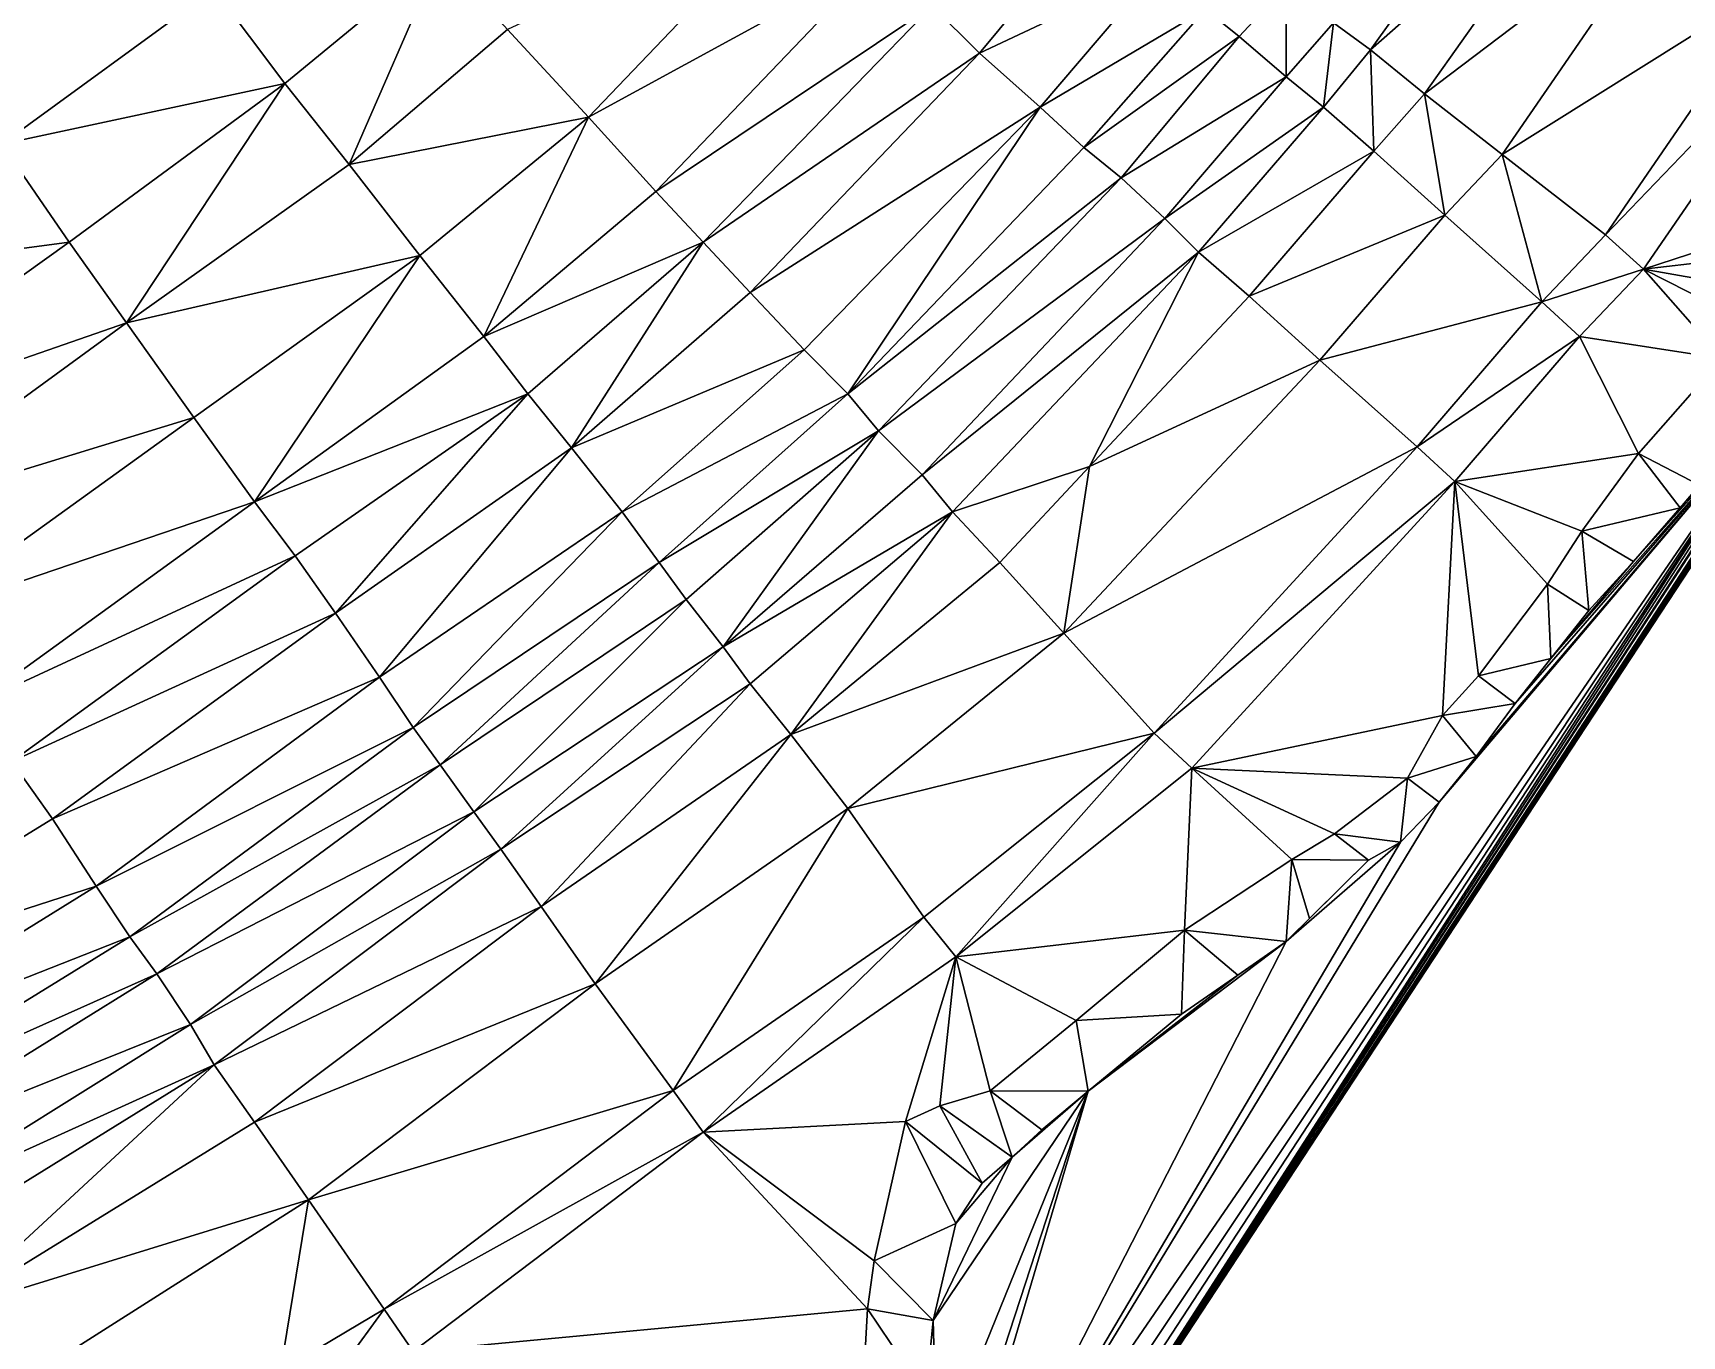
# Model space of a CAD drawing. Header units: millimetres. Extents: x 279405 to 280904, y 534349 to 535918.
# Drawn here: x 280528.1 to 280772.7, y 534590.3 to 534783.5 of the extents above; entities that cross this region are included whole.
import ezdxf

# ---------------------------------------------------------------- set-up
doc = ezdxf.new("R2010")
doc.units = ezdxf.units.MM
doc.layers.add('Карьер_конец_отработки', color=1, linetype='Continuous')

msp = doc.modelspace()

# ---------------------------------------------------------------- linework, layer by layer
at = {"layer": 'Карьер_конец_отработки', "color": 21, "true_color": 0xff914f}
for points in [[(280852.676625, 534824.021549, 106.02495), (280843.201894, 534809.782047, 105.919491), (280649.930165, 534515.382328, 100.230335), (280852.676625, 534824.021549, 106.02495)], [(280726.499989, 534781.000004, 63.999998), (280751.499989, 534816.000004, 63.999998), (280720.999989, 534785.000004, 51.999998), (280726.499989, 534781.000004, 63.999998)], [(280759.999989, 534810.500004, 63.999998), (280751.499989, 534816.000004, 63.999998), (280726.499989, 534781.000004, 63.999998), (280759.999989, 534810.500004, 63.999998)], [(280734.499989, 534774.500004, 63.999998), (280759.999989, 534810.500004, 63.999998), (280726.499989, 534781.000004, 63.999998), (280734.499989, 534774.500004, 63.999998)], [(280771.499989, 534802.500004, 77.999998), (280759.999989, 534810.500004, 63.999998), (280734.499989, 534774.500004, 63.999998), (280771.499989, 534802.500004, 77.999998)], [(280843.201894, 534809.782047, 105.919491), (280834.188344, 534796.457676, 102.614223), (280649.930165, 534515.382328, 100.230335), (280843.201894, 534809.782047, 105.919491)], [(280610.499989, 534771.000004, 9.999998), (280642.499989, 534804.500004, 9.999998), (280598.499989, 534784.000004, -20.000002), (280610.499989, 534771.000004, 9.999998)], [(280653.499989, 534794.500004, 9.999998), (280642.499989, 534804.500004, 9.999998), (280610.499989, 534771.000004, 9.999998), (280653.499989, 534794.500004, 9.999998)], [(280668.499989, 534780.500004, 27.999998), (280685.499989, 534801.000004, 27.999998), (280661.499989, 534787.500004, 27.999998), (280668.499989, 534780.500004, 27.999998)], [(280694.999989, 534793.000004, 39.999998), (280685.499989, 534801.000004, 27.999998), (280668.499989, 534780.500004, 27.999998), (280694.999989, 534793.000004, 39.999998)], [(280745.999989, 534765.500004, 77.999998), (280771.499989, 534802.500004, 77.999998), (280734.499989, 534774.500004, 63.999998), (280745.999989, 534765.500004, 77.999998)], [(280787.242177, 534791.312809, 77.999998), (280771.499989, 534802.500004, 77.999998), (280745.999989, 534765.500004, 77.999998), (280787.242177, 534791.312809, 77.999998)], [(280834.188344, 534796.457676, 102.614223), (280828.239125, 534787.663212, 103.016047), (280649.930165, 534515.382328, 100.230335), (280834.188344, 534796.457676, 102.614223)], [(280565.499989, 534776.000004, -20.000002), (280588.499989, 534795.000004, -20.000002), (280554.999989, 534790.000004, -50.000002), (280565.499989, 534776.000004, -20.000002)], [(280574.999989, 534764.000004, -20.000002), (280588.499989, 534795.000004, -20.000002), (280565.499989, 534776.000004, -20.000002), (280574.999989, 534764.000004, -20.000002)], [(280598.499989, 534784.000004, -20.000002), (280588.499989, 534795.000004, -20.000002), (280574.999989, 534764.000004, -20.000002), (280598.499989, 534784.000004, -20.000002)], [(280620.499989, 534760.000004, 9.999998), (280653.499989, 534794.500004, 9.999998), (280610.499989, 534771.000004, 9.999998), (280620.499989, 534760.000004, 9.999998)], [(280661.499989, 534787.500004, 27.999998), (280653.499989, 534794.500004, 9.999998), (280620.499989, 534760.000004, 9.999998), (280661.499989, 534787.500004, 27.999998)], [(280677.499989, 534772.500004, 39.999998), (280694.999989, 534793.000004, 39.999998), (280668.499989, 534780.500004, 27.999998), (280677.499989, 534772.500004, 39.999998)], [(280701.999989, 534787.000004, 39.999998), (280694.999989, 534793.000004, 39.999998), (280677.499989, 534772.500004, 39.999998), (280701.999989, 534787.000004, 39.999998)], [(280761.336171, 534753.56763, 77.999998), (280787.242177, 534791.312809, 77.999998), (280745.999989, 534765.500004, 77.999998), (280761.336171, 534753.56763, 77.999998)], [(280793.499989, 534787.000004, 88), (280787.242177, 534791.312809, 77.999998), (280761.336171, 534753.56763, 77.999998), (280793.499989, 534787.000004, 88)], [(280565.499989, 534776.000004, -20.000002), (280554.999989, 534790.000004, -50.000002), (280523.499989, 534767.000004, -50.000002), (280565.499989, 534776.000004, -20.000002)], [(280554.999989, 534790.000004, -50.000002), (280525.999989, 534787.500004, -50.000002), (280523.499989, 534767.000004, -50.000002), (280554.999989, 534790.000004, -50.000002)], [(280706.999989, 534783.000004, 51.999998), (280713.999989, 534790.500004, 51.999998), (280701.999989, 534787.000004, 39.999998), (280706.999989, 534783.000004, 51.999998)], [(280713.999989, 534777.000004, 51.999998), (280713.999989, 534790.500004, 51.999998), (280706.999989, 534783.000004, 51.999998), (280713.999989, 534777.000004, 51.999998)], [(280713.999989, 534777.000004, 51.999998), (280720.999989, 534785.000004, 51.999998), (280713.999989, 534790.500004, 51.999998), (280713.999989, 534777.000004, 51.999998)], [(280627.499989, 534752.500004, 27.999998), (280661.499989, 534787.500004, 27.999998), (280620.499989, 534760.000004, 9.999998), (280627.499989, 534752.500004, 27.999998)], [(280668.499989, 534780.500004, 27.999998), (280661.499989, 534787.500004, 27.999998), (280627.499989, 534752.500004, 27.999998), (280668.499989, 534780.500004, 27.999998)], [(280828.239125, 534787.663212, 103.016047), (280820.776357, 534776.631168, 105.247966), (280649.930165, 534515.382328, 100.230335), (280828.239125, 534787.663212, 103.016047)], [(280683.999989, 534766.500004, 39.999998), (280701.999989, 534787.000004, 39.999998), (280677.499989, 534772.500004, 39.999998), (280683.999989, 534766.500004, 39.999998)], [(280706.999989, 534783.000004, 51.999998), (280701.999989, 534787.000004, 39.999998), (280683.999989, 534766.500004, 39.999998), (280706.999989, 534783.000004, 51.999998)], [(280766.999989, 534748.500004, 88), (280793.499989, 534787.000004, 88), (280761.336171, 534753.56763, 77.999998), (280766.999989, 534748.500004, 88)], [(280794.555531, 534757.464695, 88.140381), (280793.499989, 534787.000004, 88), (280766.999989, 534748.500004, 88), (280794.555531, 534757.464695, 88.140381)], [(280610.499989, 534771.000004, 9.999998), (280598.499989, 534784.000004, -20.000002), (280574.999989, 534764.000004, -20.000002), (280610.499989, 534771.000004, 9.999998)], [(280719.499989, 534772.500004, 63.999998), (280720.999989, 534785.000004, 51.999998), (280713.999989, 534777.000004, 51.999998), (280719.499989, 534772.500004, 63.999998)], [(280726.499989, 534781.000004, 63.999998), (280720.999989, 534785.000004, 51.999998), (280719.499989, 534772.500004, 63.999998), (280726.499989, 534781.000004, 63.999998)], [(280689.499989, 534762.000004, 51.999998), (280706.999989, 534783.000004, 51.999998), (280683.999989, 534766.500004, 39.999998), (280689.499989, 534762.000004, 51.999998)], [(280713.999989, 534777.000004, 51.999998), (280706.999989, 534783.000004, 51.999998), (280689.499989, 534762.000004, 51.999998), (280713.999989, 534777.000004, 51.999998)], [(280726.999989, 534766.000004, 63.999998), (280726.499989, 534781.000004, 63.999998), (280719.499989, 534772.500004, 63.999998), (280726.999989, 534766.000004, 63.999998)], [(280726.999989, 534766.000004, 63.999998), (280734.499989, 534774.500004, 63.999998), (280726.499989, 534781.000004, 63.999998), (280726.999989, 534766.000004, 63.999998)], [(280634.499989, 534745.000004, 27.999998), (280668.499989, 534780.500004, 27.999998), (280627.499989, 534752.500004, 27.999998), (280634.499989, 534745.000004, 27.999998)], [(280677.499989, 534772.500004, 39.999998), (280668.499989, 534780.500004, 27.999998), (280634.499989, 534745.000004, 27.999998), (280677.499989, 534772.500004, 39.999998)], [(280820.776357, 534776.631168, 105.247966), (280813.092397, 534765.467685, 105.770556), (280649.930165, 534515.382328, 100.230335), (280820.776357, 534776.631168, 105.247966)], [(280695.999989, 534756.000004, 51.999998), (280713.999989, 534777.000004, 51.999998), (280689.499989, 534762.000004, 51.999998), (280695.999989, 534756.000004, 51.999998)], [(280719.499989, 534772.500004, 63.999998), (280713.999989, 534777.000004, 51.999998), (280695.999989, 534756.000004, 51.999998), (280719.499989, 534772.500004, 63.999998)], [(280533.499989, 534752.500004, -20.000002), (280565.499989, 534776.000004, -20.000002), (280523.499989, 534767.000004, -50.000002), (280533.499989, 534752.500004, -20.000002)], [(280541.999989, 534740.500004, -20.000002), (280565.499989, 534776.000004, -20.000002), (280533.499989, 534752.500004, -20.000002), (280541.999989, 534740.500004, -20.000002)], [(280574.999989, 534764.000004, -20.000002), (280565.499989, 534776.000004, -20.000002), (280541.999989, 534740.500004, -20.000002), (280574.999989, 534764.000004, -20.000002)], [(280737.499989, 534756.500004, 77.999998), (280734.499989, 534774.500004, 63.999998), (280726.999989, 534766.000004, 63.999998), (280737.499989, 534756.500004, 77.999998)], [(280737.499989, 534756.500004, 77.999998), (280745.999989, 534765.500004, 77.999998), (280734.499989, 534774.500004, 63.999998), (280737.499989, 534756.500004, 77.999998)], [(280642.499989, 534736.500004, 39.999998), (280677.499989, 534772.500004, 39.999998), (280634.499989, 534745.000004, 27.999998), (280642.499989, 534736.500004, 39.999998)], [(280648.999989, 534730.000004, 39.999998), (280677.499989, 534772.500004, 39.999998), (280642.499989, 534736.500004, 39.999998), (280648.999989, 534730.000004, 39.999998)], [(280683.999989, 534766.500004, 39.999998), (280677.499989, 534772.500004, 39.999998), (280648.999989, 534730.000004, 39.999998), (280683.999989, 534766.500004, 39.999998)], [(280700.999989, 534751.000004, 63.999998), (280719.499989, 534772.500004, 63.999998), (280695.999989, 534756.000004, 51.999998), (280700.999989, 534751.000004, 63.999998)], [(280726.999989, 534766.000004, 63.999998), (280719.499989, 534772.500004, 63.999998), (280700.999989, 534751.000004, 63.999998), (280726.999989, 534766.000004, 63.999998)], [(280585.499989, 534750.500004, 9.999998), (280610.499989, 534771.000004, 9.999998), (280574.999989, 534764.000004, -20.000002), (280585.499989, 534750.500004, 9.999998)], [(280594.999989, 534738.500004, 9.999998), (280610.499989, 534771.000004, 9.999998), (280585.499989, 534750.500004, 9.999998), (280594.999989, 534738.500004, 9.999998)], [(280620.499989, 534760.000004, 9.999998), (280610.499989, 534771.000004, 9.999998), (280594.999989, 534738.500004, 9.999998), (280620.499989, 534760.000004, 9.999998)], [(280533.499989, 534752.500004, -20.000002), (280523.499989, 534767.000004, -50.000002), (280495.999989, 534747.500004, -50.000002), (280533.499989, 534752.500004, -20.000002)], [(280689.499989, 534762.000004, 51.999998), (280683.999989, 534766.500004, 39.999998), (280648.999989, 534730.000004, 39.999998), (280689.499989, 534762.000004, 51.999998)], [(280585.499989, 534750.500004, 9.999998), (280574.999989, 534764.000004, -20.000002), (280541.999989, 534740.500004, -20.000002), (280585.499989, 534750.500004, 9.999998)], [(280813.092397, 534765.467685, 105.770556), (280803.078359, 534751.188358, 105.594301), (280649.930165, 534515.382328, 100.230335), (280813.092397, 534765.467685, 105.770556)], [(280708.499989, 534744.500004, 63.999998), (280726.999989, 534766.000004, 63.999998), (280700.999989, 534751.000004, 63.999998), (280708.499989, 534744.500004, 63.999998)], [(280737.499989, 534756.500004, 77.999998), (280726.999989, 534766.000004, 63.999998), (280708.499989, 534744.500004, 63.999998), (280737.499989, 534756.500004, 77.999998)], [(280751.906972, 534743.645633, 77.999998), (280745.999989, 534765.500004, 77.999998), (280737.499989, 534756.500004, 77.999998), (280751.906972, 534743.645633, 77.999998)], [(280751.906972, 534743.645633, 77.999998), (280761.336171, 534753.56763, 77.999998), (280745.999989, 534765.500004, 77.999998), (280751.906972, 534743.645633, 77.999998)], [(280653.499989, 534724.500004, 51.999998), (280689.499989, 534762.000004, 51.999998), (280648.999989, 534730.000004, 39.999998), (280653.499989, 534724.500004, 51.999998)], [(280695.999989, 534756.000004, 51.999998), (280689.499989, 534762.000004, 51.999998), (280653.499989, 534724.500004, 51.999998), (280695.999989, 534756.000004, 51.999998)], [(280627.499989, 534752.500004, 27.999998), (280620.499989, 534760.000004, 9.999998), (280594.999989, 534738.500004, 9.999998), (280627.499989, 534752.500004, 27.999998)], [(280790.847524, 534751.264469, 88.202744), (280794.555531, 534757.464695, 88.140381), (280766.999989, 534748.500004, 88), (280790.847524, 534751.264469, 88.202744)], [(280659.999989, 534718.000004, 51.999998), (280695.999989, 534756.000004, 51.999998), (280653.499989, 534724.500004, 51.999998), (280659.999989, 534718.000004, 51.999998)], [(280700.999989, 534751.000004, 63.999998), (280695.999989, 534756.000004, 51.999998), (280659.999989, 534718.000004, 51.999998), (280700.999989, 534751.000004, 63.999998)], [(280718.999989, 534735.000004, 77.999998), (280737.499989, 534756.500004, 77.999998), (280708.499989, 534744.500004, 63.999998), (280718.999989, 534735.000004, 77.999998)], [(280751.906972, 534743.645633, 77.999998), (280737.499989, 534756.500004, 77.999998), (280718.999989, 534735.000004, 77.999998), (280751.906972, 534743.645633, 77.999998)], [(280541.999989, 534740.500004, -20.000002), (280533.499989, 534752.500004, -20.000002), (280492.999989, 534723.500004, -20.000002), (280541.999989, 534740.500004, -20.000002)], [(280533.499989, 534752.500004, -20.000002), (280495.999989, 534747.500004, -50.000002), (280492.999989, 534723.500004, -20.000002), (280533.499989, 534752.500004, -20.000002)], [(280601.499989, 534730.000004, 27.999998), (280627.499989, 534752.500004, 27.999998), (280594.999989, 534738.500004, 9.999998), (280601.499989, 534730.000004, 27.999998)], [(280607.999989, 534722.000004, 27.999998), (280627.499989, 534752.500004, 27.999998), (280601.499989, 534730.000004, 27.999998), (280607.999989, 534722.000004, 27.999998)], [(280634.499989, 534745.000004, 27.999998), (280627.499989, 534752.500004, 27.999998), (280607.999989, 534722.000004, 27.999998), (280634.499989, 534745.000004, 27.999998)], [(280766.999989, 534748.500004, 88), (280761.336171, 534753.56763, 77.999998), (280751.906972, 534743.645633, 77.999998), (280766.999989, 534748.500004, 88)], [(280551.999989, 534726.500004, 9.999998), (280585.499989, 534750.500004, 9.999998), (280541.999989, 534740.500004, -20.000002), (280551.999989, 534726.500004, 9.999998)], [(280560.999989, 534714.000004, 9.999998), (280585.499989, 534750.500004, 9.999998), (280551.999989, 534726.500004, 9.999998), (280560.999989, 534714.000004, 9.999998)], [(280594.999989, 534738.500004, 9.999998), (280585.499989, 534750.500004, 9.999998), (280560.999989, 534714.000004, 9.999998), (280594.999989, 534738.500004, 9.999998)], [(280803.078359, 534751.188358, 105.594301), (280800.784902, 534747.918155, 104.341974), (280649.930165, 534515.382328, 100.230335), (280803.078359, 534751.188358, 105.594301)], [(280664.499989, 534712.500004, 63.999998), (280700.999989, 534751.000004, 63.999998), (280659.999989, 534718.000004, 51.999998), (280664.499989, 534712.500004, 63.999998)], [(280684.827748, 534719.228275, 63.999998), (280700.999989, 534751.000004, 63.999998), (280664.499989, 534712.500004, 63.999998), (280684.827748, 534719.228275, 63.999998)], [(280708.499989, 534744.500004, 63.999998), (280700.999989, 534751.000004, 63.999998), (280684.827748, 534719.228275, 63.999998), (280708.499989, 534744.500004, 63.999998)], [(280787.801869, 534744.83353, 88.49078), (280790.847524, 534751.264469, 88.202744), (280766.999989, 534748.500004, 88), (280787.801869, 534744.83353, 88.49078)], [(280800.784902, 534747.918155, 104.341974), (280792.927113, 534736.713382, 102.855258), (280649.930165, 534515.382328, 100.230335), (280800.784902, 534747.918155, 104.341974)], [(280757.499989, 534738.500004, 88), (280766.999989, 534748.500004, 88), (280751.906972, 534743.645633, 77.999998), (280757.499989, 534738.500004, 88)], [(280778.674672, 534735.243686, 88.407238), (280766.999989, 534748.500004, 88), (280757.499989, 534738.500004, 88), (280778.674672, 534735.243686, 88.407238)], [(280778.674672, 534735.243686, 88.407238), (280783.651845, 534740.027286, 88.55492), (280766.999989, 534748.500004, 88), (280778.674672, 534735.243686, 88.407238)], [(280783.651845, 534740.027286, 88.55492), (280787.801869, 534744.83353, 88.49078), (280766.999989, 534748.500004, 88), (280783.651845, 534740.027286, 88.55492)], [(280642.499989, 534736.500004, 39.999998), (280634.499989, 534745.000004, 27.999998), (280607.999989, 534722.000004, 27.999998), (280642.499989, 534736.500004, 39.999998)], [(280718.999989, 534735.000004, 77.999998), (280708.499989, 534744.500004, 63.999998), (280684.827748, 534719.228275, 63.999998), (280718.999989, 534735.000004, 77.999998)], [(280733.406972, 534722.145633, 77.999998), (280751.906972, 534743.645633, 77.999998), (280718.999989, 534735.000004, 77.999998), (280733.406972, 534722.145633, 77.999998)], [(280757.499989, 534738.500004, 88), (280751.906972, 534743.645633, 77.999998), (280733.406972, 534722.145633, 77.999998), (280757.499989, 534738.500004, 88)], [(280501.499989, 534711.000004, -20.000002), (280541.999989, 534740.500004, -20.000002), (280492.999989, 534723.500004, -20.000002), (280501.499989, 534711.000004, -20.000002)], [(280551.999989, 534726.500004, 9.999998), (280541.999989, 534740.500004, -20.000002), (280501.499989, 534711.000004, -20.000002), (280551.999989, 534726.500004, 9.999998)], [(280601.499989, 534730.000004, 27.999998), (280594.999989, 534738.500004, 9.999998), (280560.999989, 534714.000004, 9.999998), (280601.499989, 534730.000004, 27.999998)], [(280738.999989, 534717.000004, 88), (280757.499989, 534738.500004, 88), (280733.406972, 534722.145633, 77.999998), (280738.999989, 534717.000004, 88)], [(280766.253407, 534721.152225, 88.580586), (280757.499989, 534738.500004, 88), (280738.999989, 534717.000004, 88), (280766.253407, 534721.152225, 88.580586)], [(280766.253407, 534721.152225, 88.580586), (280778.674672, 534735.243686, 88.407238), (280757.499989, 534738.500004, 88), (280766.253407, 534721.152225, 88.580586)], [(280615.499989, 534712.500004, 39.999998), (280642.499989, 534736.500004, 39.999998), (280607.999989, 534722.000004, 27.999998), (280615.499989, 534712.500004, 39.999998)], [(280648.999989, 534730.000004, 39.999998), (280642.499989, 534736.500004, 39.999998), (280615.499989, 534712.500004, 39.999998), (280648.999989, 534730.000004, 39.999998)], [(280792.927113, 534736.713382, 102.855258), (280788.498403, 534730.573337, 103.031914), (280649.930165, 534515.382328, 100.230335), (280792.927113, 534736.713382, 102.855258)], [(280733.406972, 534722.145633, 77.999998), (280718.999989, 534735.000004, 77.999998), (280680.999989, 534694.500004, 77.999998), (280733.406972, 534722.145633, 77.999998)], [(280718.999989, 534735.000004, 77.999998), (280684.827748, 534719.228275, 63.999998), (280680.999989, 534694.500004, 77.999998), (280718.999989, 534735.000004, 77.999998)], [(280775.271352, 534716.440647, 104.94335), (280778.674672, 534735.243686, 88.407238), (280766.253407, 534721.152225, 88.580586), (280775.271352, 534716.440647, 104.94335)], [(280566.999989, 534706.000004, 27.999998), (280601.499989, 534730.000004, 27.999998), (280560.999989, 534714.000004, 9.999998), (280566.999989, 534706.000004, 27.999998)], [(280572.999989, 534697.500004, 27.999998), (280601.499989, 534730.000004, 27.999998), (280566.999989, 534706.000004, 27.999998), (280572.999989, 534697.500004, 27.999998)], [(280607.999989, 534722.000004, 27.999998), (280601.499989, 534730.000004, 27.999998), (280572.999989, 534697.500004, 27.999998), (280607.999989, 534722.000004, 27.999998)], [(280620.999989, 534705.000004, 39.999998), (280648.999989, 534730.000004, 39.999998), (280615.499989, 534712.500004, 39.999998), (280620.999989, 534705.000004, 39.999998)], [(280653.499989, 534724.500004, 51.999998), (280648.999989, 534730.000004, 39.999998), (280620.999989, 534705.000004, 39.999998), (280653.499989, 534724.500004, 51.999998)], [(280788.498403, 534730.573337, 103.031914), (280654.132802, 534524.980289, 100.878718), (280649.930165, 534515.382328, 100.230335), (280788.498403, 534730.573337, 103.031914)], [(280654.132802, 534524.980289, 100.878718), (280788.498403, 534730.573337, 103.031914), (280656.369252, 534532.433292, 101.269347), (280654.132802, 534524.980289, 100.878718)], [(280660.065541, 534543.527042, 101.815254), (280656.369252, 534532.433292, 101.269347), (280788.498403, 534730.573337, 103.031914), (280660.065541, 534543.527042, 101.815254)], [(280736.675038, 534669.430362, 96.173808), (280660.065541, 534543.527042, 101.815254), (280788.498403, 534730.573337, 103.031914), (280736.675038, 534669.430362, 96.173808)], [(280742.165761, 534676.238865, 97.005632), (280736.675038, 534669.430362, 96.173808), (280788.498403, 534730.573337, 103.031914), (280742.165761, 534676.238865, 97.005632)], [(280742.165761, 534676.238865, 97.005632), (280788.498403, 534730.573337, 103.031914), (280747.963124, 534684.08176, 98.051763), (280742.165761, 534676.238865, 97.005632)], [(280753.236562, 534690.739261, 99.365195), (280747.963124, 534684.08176, 98.051763), (280788.498403, 534730.573337, 103.031914), (280753.236562, 534690.739261, 99.365195)], [(280765.483388, 534705.12418, 103.782413), (280753.236562, 534690.739261, 99.365195), (280788.498403, 534730.573337, 103.031914), (280765.483388, 534705.12418, 103.782413)], [(280788.498403, 534730.573337, 103.031914), (280772.401845, 534713.086094, 104.549224), (280765.483388, 534705.12418, 103.782413), (280788.498403, 534730.573337, 103.031914)], [(280788.498403, 534730.573337, 103.031914), (280775.271352, 534716.440647, 104.94335), (280772.401845, 534713.086094, 104.549224), (280788.498403, 534730.573337, 103.031914)], [(280510.999989, 534697.000004, 9.999998), (280551.999989, 534726.500004, 9.999998), (280501.499989, 534711.000004, -20.000002), (280510.999989, 534697.000004, 9.999998)], [(280560.999989, 534714.000004, 9.999998), (280551.999989, 534726.500004, 9.999998), (280510.999989, 534697.000004, 9.999998), (280560.999989, 534714.000004, 9.999998)], [(280624.999989, 534699.500004, 51.999998), (280653.499989, 534724.500004, 51.999998), (280620.999989, 534705.000004, 39.999998), (280624.999989, 534699.500004, 51.999998)], [(280630.499989, 534692.500004, 51.999998), (280653.499989, 534724.500004, 51.999998), (280624.999989, 534699.500004, 51.999998), (280630.499989, 534692.500004, 51.999998)], [(280659.999989, 534718.000004, 51.999998), (280653.499989, 534724.500004, 51.999998), (280630.499989, 534692.500004, 51.999998), (280659.999989, 534718.000004, 51.999998)], [(280579.499989, 534688.000004, 39.999998), (280607.999989, 534722.000004, 27.999998), (280572.999989, 534697.500004, 27.999998), (280579.499989, 534688.000004, 39.999998)], [(280615.499989, 534712.500004, 39.999998), (280607.999989, 534722.000004, 27.999998), (280579.499989, 534688.000004, 39.999998), (280615.499989, 534712.500004, 39.999998)], [(280694.428334, 534679.668857, 77.999998), (280733.406972, 534722.145633, 77.999998), (280680.999989, 534694.500004, 77.999998), (280694.428334, 534679.668857, 77.999998)], [(280738.999989, 534717.000004, 88), (280733.406972, 534722.145633, 77.999998), (280694.428334, 534679.668857, 77.999998), (280738.999989, 534717.000004, 88)], [(280757.859364, 534709.649814, 88.374914), (280766.253407, 534721.152225, 88.580586), (280738.999989, 534717.000004, 88), (280757.859364, 534709.649814, 88.374914)], [(280772.401845, 534713.086094, 104.549224), (280766.253407, 534721.152225, 88.580586), (280757.859364, 534709.649814, 88.374914), (280772.401845, 534713.086094, 104.549224)], [(280772.401845, 534713.086094, 104.549224), (280775.271352, 534716.440647, 104.94335), (280766.253407, 534721.152225, 88.580586), (280772.401845, 534713.086094, 104.549224)], [(280664.499989, 534712.500004, 63.999998), (280659.999989, 534718.000004, 51.999998), (280630.499989, 534692.500004, 51.999998), (280664.499989, 534712.500004, 63.999998)], [(280671.499989, 534705.000004, 63.999998), (280684.827748, 534719.228275, 63.999998), (280664.499989, 534712.500004, 63.999998), (280671.499989, 534705.000004, 63.999998)], [(280680.999989, 534694.500004, 77.999998), (280684.827748, 534719.228275, 63.999998), (280671.499989, 534705.000004, 63.999998), (280680.999989, 534694.500004, 77.999998)], [(280699.999989, 534674.500004, 88), (280738.999989, 534717.000004, 88), (280694.428334, 534679.668857, 77.999998), (280699.999989, 534674.500004, 88)], [(280737.191152, 534682.316593, 87.78002), (280738.999989, 534717.000004, 88), (280699.999989, 534674.500004, 88), (280737.191152, 534682.316593, 87.78002)], [(280742.536366, 534688.194431, 88.445402), (280738.999989, 534717.000004, 88), (280737.191152, 534682.316593, 87.78002), (280742.536366, 534688.194431, 88.445402)], [(280742.536366, 534688.194431, 88.445402), (280752.75121, 534701.782535, 88.375696), (280738.999989, 534717.000004, 88), (280742.536366, 534688.194431, 88.445402)], [(280752.75121, 534701.782535, 88.375696), (280757.859364, 534709.649814, 88.374914), (280738.999989, 534717.000004, 88), (280752.75121, 534701.782535, 88.375696)], [(280519.499989, 534684.000004, 9.999998), (280560.999989, 534714.000004, 9.999998), (280510.999989, 534697.000004, 9.999998), (280519.499989, 534684.000004, 9.999998)], [(280566.999989, 534706.000004, 27.999998), (280560.999989, 534714.000004, 9.999998), (280519.499989, 534684.000004, 9.999998), (280566.999989, 534706.000004, 27.999998)], [(280584.499989, 534680.500004, 39.999998), (280615.499989, 534712.500004, 39.999998), (280579.499989, 534688.000004, 39.999998), (280584.499989, 534680.500004, 39.999998)], [(280620.999989, 534705.000004, 39.999998), (280615.499989, 534712.500004, 39.999998), (280584.499989, 534680.500004, 39.999998), (280620.999989, 534705.000004, 39.999998)], [(280634.499989, 534687.000004, 63.999998), (280664.499989, 534712.500004, 63.999998), (280630.499989, 534692.500004, 51.999998), (280634.499989, 534687.000004, 63.999998)], [(280640.499989, 534679.500004, 63.999998), (280664.499989, 534712.500004, 63.999998), (280634.499989, 534687.000004, 63.999998), (280640.499989, 534679.500004, 63.999998)], [(280671.499989, 534705.000004, 63.999998), (280664.499989, 534712.500004, 63.999998), (280640.499989, 534679.500004, 63.999998), (280671.499989, 534705.000004, 63.999998)], [(280765.483388, 534705.12418, 103.782413), (280772.401845, 534713.086094, 104.549224), (280757.859364, 534709.649814, 88.374914), (280765.483388, 534705.12418, 103.782413)], [(280758.877309, 534697.86066, 100.770142), (280757.859364, 534709.649814, 88.374914), (280752.75121, 534701.782535, 88.375696), (280758.877309, 534697.86066, 100.770142)], [(280758.877309, 534697.86066, 100.770142), (280765.483388, 534705.12418, 103.782413), (280757.859364, 534709.649814, 88.374914), (280758.877309, 534697.86066, 100.770142)], [(280524.999989, 534675.500004, 27.999998), (280566.999989, 534706.000004, 27.999998), (280519.499989, 534684.000004, 9.999998), (280524.999989, 534675.500004, 27.999998)], [(280572.999989, 534697.500004, 27.999998), (280566.999989, 534706.000004, 27.999998), (280524.999989, 534675.500004, 27.999998), (280572.999989, 534697.500004, 27.999998)], [(280588.499989, 534675.000004, 51.999998), (280620.999989, 534705.000004, 39.999998), (280584.499989, 534680.500004, 39.999998), (280588.499989, 534675.000004, 51.999998)], [(280624.999989, 534699.500004, 51.999998), (280620.999989, 534705.000004, 39.999998), (280588.499989, 534675.000004, 51.999998), (280624.999989, 534699.500004, 51.999998)], [(280680.999989, 534694.500004, 77.999998), (280671.499989, 534705.000004, 63.999998), (280640.499989, 534679.500004, 63.999998), (280680.999989, 534694.500004, 77.999998)], [(280765.483388, 534705.12418, 103.782413), (280758.877309, 534697.86066, 100.770142), (280753.236562, 534690.739261, 99.365195), (280765.483388, 534705.12418, 103.782413)], [(280753.236562, 534690.739261, 99.365195), (280752.75121, 534701.782535, 88.375696), (280742.536366, 534688.194431, 88.445402), (280753.236562, 534690.739261, 99.365195)], [(280753.236562, 534690.739261, 99.365195), (280758.877309, 534697.86066, 100.770142), (280752.75121, 534701.782535, 88.375696), (280753.236562, 534690.739261, 99.365195)], [(280593.499989, 534668.000004, 51.999998), (280624.999989, 534699.500004, 51.999998), (280588.499989, 534675.000004, 51.999998), (280593.499989, 534668.000004, 51.999998)], [(280630.499989, 534692.500004, 51.999998), (280624.999989, 534699.500004, 51.999998), (280593.499989, 534668.000004, 51.999998), (280630.499989, 534692.500004, 51.999998)], [(280530.999989, 534667.000004, 27.999998), (280572.999989, 534697.500004, 27.999998), (280524.999989, 534675.500004, 27.999998), (280530.999989, 534667.000004, 27.999998)], [(280579.499989, 534688.000004, 39.999998), (280572.999989, 534697.500004, 27.999998), (280530.999989, 534667.000004, 27.999998), (280579.499989, 534688.000004, 39.999998)], [(280648.999989, 534668.500004, 77.999998), (280680.999989, 534694.500004, 77.999998), (280640.499989, 534679.500004, 63.999998), (280648.999989, 534668.500004, 77.999998)], [(280694.428334, 534679.668857, 77.999998), (280680.999989, 534694.500004, 77.999998), (280648.999989, 534668.500004, 77.999998), (280694.428334, 534679.668857, 77.999998)], [(280597.499989, 534662.500004, 63.999998), (280630.499989, 534692.500004, 51.999998), (280593.499989, 534668.000004, 51.999998), (280597.499989, 534662.500004, 63.999998)], [(280634.499989, 534687.000004, 63.999998), (280630.499989, 534692.500004, 51.999998), (280597.499989, 534662.500004, 63.999998), (280634.499989, 534687.000004, 63.999998)], [(280747.963124, 534684.08176, 98.051763), (280753.236562, 534690.739261, 99.365195), (280742.536366, 534688.194431, 88.445402), (280747.963124, 534684.08176, 98.051763)], [(280747.963124, 534684.08176, 98.051763), (280742.536366, 534688.194431, 88.445402), (280737.191152, 534682.316593, 87.78002), (280747.963124, 534684.08176, 98.051763)], [(280537.499989, 534657.000004, 39.999998), (280579.499989, 534688.000004, 39.999998), (280530.999989, 534667.000004, 27.999998), (280537.499989, 534657.000004, 39.999998)], [(280584.499989, 534680.500004, 39.999998), (280579.499989, 534688.000004, 39.999998), (280537.499989, 534657.000004, 39.999998), (280584.499989, 534680.500004, 39.999998)], [(280603.499989, 534654.000004, 63.999998), (280634.499989, 534687.000004, 63.999998), (280597.499989, 534662.500004, 63.999998), (280603.499989, 534654.000004, 63.999998)], [(280640.499989, 534679.500004, 63.999998), (280634.499989, 534687.000004, 63.999998), (280603.499989, 534654.000004, 63.999998), (280640.499989, 534679.500004, 63.999998)], [(280742.165761, 534676.238865, 97.005632), (280747.963124, 534684.08176, 98.051763), (280737.191152, 534682.316593, 87.78002), (280742.165761, 534676.238865, 97.005632)], [(280731.994496, 534673.021061, 87.012947), (280737.191152, 534682.316593, 87.78002), (280699.999989, 534674.500004, 88), (280731.994496, 534673.021061, 87.012947)], [(280742.165761, 534676.238865, 97.005632), (280737.191152, 534682.316593, 87.78002), (280731.994496, 534673.021061, 87.012947), (280742.165761, 534676.238865, 97.005632)], [(280542.499989, 534649.500004, 39.999998), (280584.499989, 534680.500004, 39.999998), (280537.499989, 534657.000004, 39.999998), (280542.499989, 534649.500004, 39.999998)], [(280588.499989, 534675.000004, 51.999998), (280584.499989, 534680.500004, 39.999998), (280542.499989, 534649.500004, 39.999998), (280588.499989, 534675.000004, 51.999998)], [(280611.499989, 534642.500004, 77.999998), (280640.499989, 534679.500004, 63.999998), (280603.499989, 534654.000004, 63.999998), (280611.499989, 534642.500004, 77.999998)], [(280648.999989, 534668.500004, 77.999998), (280640.499989, 534679.500004, 63.999998), (280611.499989, 534642.500004, 77.999998), (280648.999989, 534668.500004, 77.999998)], [(280660.241322, 534652.425846, 77.999998), (280694.428334, 534679.668857, 77.999998), (280648.999989, 534668.500004, 77.999998), (280660.241322, 534652.425846, 77.999998)], [(280664.999989, 534646.500004, 88), (280694.428334, 534679.668857, 77.999998), (280660.241322, 534652.425846, 77.999998), (280664.999989, 534646.500004, 88)], [(280699.999989, 534674.500004, 88), (280694.428334, 534679.668857, 77.999998), (280664.999989, 534646.500004, 88), (280699.999989, 534674.500004, 88)], [(280736.675038, 534669.430362, 96.173808), (280742.165761, 534676.238865, 97.005632), (280731.994496, 534673.021061, 87.012947), (280736.675038, 534669.430362, 96.173808)], [(280530.999989, 534667.000004, 27.999998), (280524.999989, 534675.500004, 27.999998), (280489.499989, 534641.500004, 27.999998), (280530.999989, 534667.000004, 27.999998)], [(280546.499989, 534644.000004, 51.999998), (280588.499989, 534675.000004, 51.999998), (280542.499989, 534649.500004, 39.999998), (280546.499989, 534644.000004, 51.999998)], [(280593.499989, 534668.000004, 51.999998), (280588.499989, 534675.000004, 51.999998), (280546.499989, 534644.000004, 51.999998), (280593.499989, 534668.000004, 51.999998)], [(280698.895863, 534650.489231, 87.129973), (280699.999989, 534674.500004, 88), (280664.999989, 534646.500004, 88), (280698.895863, 534650.489231, 87.129973)], [(280714.846181, 534660.95499, 87.025414), (280699.999989, 534674.500004, 88), (280698.895863, 534650.489231, 87.129973), (280714.846181, 534660.95499, 87.025414)], [(280714.846181, 534660.95499, 87.025414), (280721.130605, 534664.758915, 86.726311), (280699.999989, 534674.500004, 88), (280714.846181, 534660.95499, 87.025414)], [(280721.130605, 534664.758915, 86.726311), (280731.994496, 534673.021061, 87.012947), (280699.999989, 534674.500004, 88), (280721.130605, 534664.758915, 86.726311)], [(280730.92455, 534663.53281, 96.247979), (280731.994496, 534673.021061, 87.012947), (280721.130605, 534664.758915, 86.726311), (280730.92455, 534663.53281, 96.247979)], [(280736.675038, 534669.430362, 96.173808), (280731.994496, 534673.021061, 87.012947), (280730.92455, 534663.53281, 96.247979), (280736.675038, 534669.430362, 96.173808)], [(280623.082631, 534626.684391, 77.999998), (280648.999989, 534668.500004, 77.999998), (280611.499989, 534642.500004, 77.999998), (280623.082631, 534626.684391, 77.999998)], [(280660.241322, 534652.425846, 77.999998), (280648.999989, 534668.500004, 77.999998), (280623.082631, 534626.684391, 77.999998), (280660.241322, 534652.425846, 77.999998)], [(280736.675038, 534669.430362, 96.173808), (280730.92455, 534663.53281, 96.247979), (280660.065541, 534543.527042, 101.815254), (280736.675038, 534669.430362, 96.173808)], [(280537.499989, 534657.000004, 39.999998), (280530.999989, 534667.000004, 27.999998), (280489.499989, 534641.500004, 27.999998), (280537.499989, 534657.000004, 39.999998)], [(280551.499989, 534636.500004, 51.999998), (280593.499989, 534668.000004, 51.999998), (280546.499989, 534644.000004, 51.999998), (280551.499989, 534636.500004, 51.999998)], [(280597.499989, 534662.500004, 63.999998), (280593.499989, 534668.000004, 51.999998), (280551.499989, 534636.500004, 51.999998), (280597.499989, 534662.500004, 63.999998)], [(280726.20873, 534660.837101, 97.904099), (280721.130605, 534664.758915, 86.726311), (280714.846181, 534660.95499, 87.025414), (280726.20873, 534660.837101, 97.904099)], [(280726.20873, 534660.837101, 97.904099), (280730.92455, 534663.53281, 96.247979), (280721.130605, 534664.758915, 86.726311), (280726.20873, 534660.837101, 97.904099)], [(280554.999989, 534630.500004, 63.999998), (280597.499989, 534662.500004, 63.999998), (280551.499989, 534636.500004, 51.999998), (280554.999989, 534630.500004, 63.999998)], [(280603.499989, 534654.000004, 63.999998), (280597.499989, 534662.500004, 63.999998), (280554.999989, 534630.500004, 63.999998), (280603.499989, 534654.000004, 63.999998)], [(280730.92455, 534663.53281, 96.247979), (280713.995961, 534648.793857, 101.161641), (280660.065541, 534543.527042, 101.815254), (280730.92455, 534663.53281, 96.247979)], [(280730.92455, 534663.53281, 96.247979), (280726.20873, 534660.837101, 97.904099), (280713.995961, 534648.793857, 101.161641), (280730.92455, 534663.53281, 96.247979)], [(280713.995961, 534648.793857, 101.161641), (280714.846181, 534660.95499, 87.025414), (280698.895863, 534650.489231, 87.129973), (280713.995961, 534648.793857, 101.161641)], [(280717.471425, 534652.221103, 100.234617), (280714.846181, 534660.95499, 87.025414), (280713.995961, 534648.793857, 101.161641), (280717.471425, 534652.221103, 100.234617)], [(280717.471425, 534652.221103, 100.234617), (280713.995961, 534648.793857, 101.161641), (280726.20873, 534660.837101, 97.904099), (280717.471425, 534652.221103, 100.234617)], [(280717.471425, 534652.221103, 100.234617), (280726.20873, 534660.837101, 97.904099), (280714.846181, 534660.95499, 87.025414), (280717.471425, 534652.221103, 100.234617)], [(280495.499989, 534631.000004, 39.999998), (280537.499989, 534657.000004, 39.999998), (280489.499989, 534641.500004, 27.999998), (280495.499989, 534631.000004, 39.999998)], [(280542.499989, 534649.500004, 39.999998), (280537.499989, 534657.000004, 39.999998), (280495.499989, 534631.000004, 39.999998), (280542.499989, 534649.500004, 39.999998)], [(280560.999989, 534622.000004, 63.999998), (280603.499989, 534654.000004, 63.999998), (280554.999989, 534630.500004, 63.999998), (280560.999989, 534622.000004, 63.999998)], [(280611.499989, 534642.500004, 77.999998), (280603.499989, 534654.000004, 63.999998), (280560.999989, 534622.000004, 63.999998), (280611.499989, 534642.500004, 77.999998)], [(280627.499989, 534620.500004, 88), (280660.241322, 534652.425846, 77.999998), (280623.082631, 534626.684391, 77.999998), (280627.499989, 534620.500004, 88)], [(280664.999989, 534646.500004, 88), (280660.241322, 534652.425846, 77.999998), (280627.499989, 534620.500004, 88), (280664.999989, 534646.500004, 88)], [(280499.499989, 534623.000004, 39.999998), (280542.499989, 534649.500004, 39.999998), (280495.499989, 534631.000004, 39.999998), (280499.499989, 534623.000004, 39.999998)], [(280546.499989, 534644.000004, 51.999998), (280542.499989, 534649.500004, 39.999998), (280499.499989, 534623.000004, 39.999998), (280546.499989, 534644.000004, 51.999998)], [(280682.8579, 534637.082828, 87.844585), (280698.895863, 534650.489231, 87.129973), (280664.999989, 534646.500004, 88), (280682.8579, 534637.082828, 87.844585)], [(280698.465199, 534638.011265, 103.183887), (280698.895863, 534650.489231, 87.129973), (280682.8579, 534637.082828, 87.844585), (280698.465199, 534638.011265, 103.183887)], [(280706.838368, 534643.797794, 102.325064), (280698.895863, 534650.489231, 87.129973), (280698.465199, 534638.011265, 103.183887), (280706.838368, 534643.797794, 102.325064)], [(280706.838368, 534643.797794, 102.325064), (280713.995961, 534648.793857, 101.161641), (280698.895863, 534650.489231, 87.129973), (280706.838368, 534643.797794, 102.325064)], [(280657.509389, 534622.125675, 88.03496), (280664.999989, 534646.500004, 88), (280627.499989, 534620.500004, 88), (280657.509389, 534622.125675, 88.03496)], [(280662.621816, 534624.437565, 87.851067), (280664.999989, 534646.500004, 88), (280657.509389, 534622.125675, 88.03496), (280662.621816, 534624.437565, 87.851067)], [(280713.995961, 534648.793857, 101.161641), (280684.637074, 534626.584171, 102.849197), (280660.065541, 534543.527042, 101.815254), (280713.995961, 534648.793857, 101.161641)], [(280670.071889, 534626.650821, 87.586708), (280664.999989, 534646.500004, 88), (280662.621816, 534624.437565, 87.851067), (280670.071889, 534626.650821, 87.586708)], [(280670.071889, 534626.650821, 87.586708), (280682.8579, 534637.082828, 87.844585), (280664.999989, 534646.500004, 88), (280670.071889, 534626.650821, 87.586708)], [(280706.838368, 534643.797794, 102.325064), (280684.637074, 534626.584171, 102.849197), (280713.995961, 534648.793857, 101.161641), (280706.838368, 534643.797794, 102.325064)], [(280502.999989, 534617.000004, 51.999998), (280546.499989, 534644.000004, 51.999998), (280499.499989, 534623.000004, 39.999998), (280502.999989, 534617.000004, 51.999998)], [(280551.499989, 534636.500004, 51.999998), (280546.499989, 534644.000004, 51.999998), (280502.999989, 534617.000004, 51.999998), (280551.499989, 534636.500004, 51.999998)], [(280568.999989, 534610.500004, 77.999998), (280611.499989, 534642.500004, 77.999998), (280560.999989, 534622.000004, 63.999998), (280568.999989, 534610.500004, 77.999998)], [(280623.082631, 534626.684391, 77.999998), (280611.499989, 534642.500004, 77.999998), (280568.999989, 534610.500004, 77.999998), (280623.082631, 534626.684391, 77.999998)], [(280698.465199, 534638.011265, 103.183887), (280684.637074, 534626.584171, 102.849197), (280706.838368, 534643.797794, 102.325064), (280698.465199, 534638.011265, 103.183887)], [(280684.637074, 534626.584171, 102.849197), (280682.8579, 534637.082828, 87.844585), (280670.071889, 534626.650821, 87.586708), (280684.637074, 534626.584171, 102.849197)], [(280684.637074, 534626.584171, 102.849197), (280698.465199, 534638.011265, 103.183887), (280682.8579, 534637.082828, 87.844585), (280684.637074, 534626.584171, 102.849197)], [(280507.499989, 534609.000004, 51.999998), (280551.499989, 534636.500004, 51.999998), (280502.999989, 534617.000004, 51.999998), (280507.499989, 534609.000004, 51.999998)], [(280554.999989, 534630.500004, 63.999998), (280551.499989, 534636.500004, 51.999998), (280507.499989, 534609.000004, 51.999998), (280554.999989, 534630.500004, 63.999998)], [(280510.499989, 534603.000004, 63.999998), (280554.999989, 534630.500004, 63.999998), (280507.499989, 534609.000004, 51.999998), (280510.499989, 534603.000004, 63.999998)], [(280515.499989, 534594.000004, 63.999998), (280554.999989, 534630.500004, 63.999998), (280510.499989, 534603.000004, 63.999998), (280515.499989, 534594.000004, 63.999998)], [(280560.999989, 534622.000004, 63.999998), (280554.999989, 534630.500004, 63.999998), (280515.499989, 534594.000004, 63.999998), (280560.999989, 534622.000004, 63.999998)], [(280580.188466, 534594.258671, 77.999998), (280623.082631, 534626.684391, 77.999998), (280568.999989, 534610.500004, 77.999998), (280580.188466, 534594.258671, 77.999998)], [(280627.499989, 534620.500004, 88), (280623.082631, 534626.684391, 77.999998), (280580.188466, 534594.258671, 77.999998), (280627.499989, 534620.500004, 88)], [(280668.900258, 534612.971378, 103.318917), (280662.621816, 534624.437565, 87.851067), (280657.509389, 534622.125675, 88.03496), (280668.900258, 534612.971378, 103.318917)], [(280661.315297, 534555.260746, 102.448939), (280660.065541, 534543.527042, 101.815254), (280684.637074, 534626.584171, 102.849197), (280661.315297, 534555.260746, 102.448939)], [(280662.244618, 534571.382816, 103.106688), (280661.315297, 534555.260746, 102.448939), (280684.637074, 534626.584171, 102.849197), (280662.244618, 534571.382816, 103.106688)], [(280661.646596, 534592.598697, 103.048519), (280662.244618, 534571.382816, 103.106688), (280684.637074, 534626.584171, 102.849197), (280661.646596, 534592.598697, 103.048519)], [(280673.333363, 534616.814457, 103.48848), (280661.646596, 534592.598697, 103.048519), (280684.637074, 534626.584171, 102.849197), (280673.333363, 534616.814457, 103.48848)], [(280673.333363, 534616.814457, 103.48848), (280670.071889, 534626.650821, 87.586708), (280662.621816, 534624.437565, 87.851067), (280673.333363, 534616.814457, 103.48848)], [(280668.900258, 534612.971378, 103.318917), (280673.333363, 534616.814457, 103.48848), (280662.621816, 534624.437565, 87.851067), (280668.900258, 534612.971378, 103.318917)], [(280673.333363, 534616.814457, 103.48848), (280677.746572, 534620.89014, 102.682423), (280670.071889, 534626.650821, 87.586708), (280673.333363, 534616.814457, 103.48848)], [(280677.746572, 534620.89014, 102.682423), (280684.637074, 534626.584171, 102.849197), (280670.071889, 534626.650821, 87.586708), (280677.746572, 534620.89014, 102.682423)], [(280677.746572, 534620.89014, 102.682423), (280673.333363, 534616.814457, 103.48848), (280684.637074, 534626.584171, 102.849197), (280677.746572, 534620.89014, 102.682423)], [(280568.999989, 534610.500004, 77.999998), (280560.999989, 534622.000004, 63.999998), (280515.499989, 534594.000004, 63.999998), (280568.999989, 534610.500004, 77.999998)], [(280652.900868, 534601.462467, 88.124083), (280657.509389, 534622.125675, 88.03496), (280627.499989, 534620.500004, 88), (280652.900868, 534601.462467, 88.124083)], [(280665.01415, 534606.982303, 103.921155), (280657.509389, 534622.125675, 88.03496), (280652.900868, 534601.462467, 88.124083), (280665.01415, 534606.982303, 103.921155)], [(280665.01415, 534606.982303, 103.921155), (280668.900258, 534612.971378, 103.318917), (280657.509389, 534622.125675, 88.03496), (280665.01415, 534606.982303, 103.921155)], [(280584.499989, 534588.000004, 88), (280627.499989, 534620.500004, 88), (280580.188466, 534594.258671, 77.999998), (280584.499989, 534588.000004, 88)], [(280651.873036, 534594.332645, 88.10939), (280627.499989, 534620.500004, 88), (280584.499989, 534588.000004, 88), (280651.873036, 534594.332645, 88.10939)], [(280651.873036, 534594.332645, 88.10939), (280652.900868, 534601.462467, 88.124083), (280627.499989, 534620.500004, 88), (280651.873036, 534594.332645, 88.10939)], [(280673.333363, 534616.814457, 103.48848), (280665.01415, 534606.982303, 103.921155), (280661.646596, 534592.598697, 103.048519), (280673.333363, 534616.814457, 103.48848)], [(280673.333363, 534616.814457, 103.48848), (280668.900258, 534612.971378, 103.318917), (280665.01415, 534606.982303, 103.921155), (280673.333363, 534616.814457, 103.48848)], [(280522.499989, 534581.000004, 77.999998), (280568.999989, 534610.500004, 77.999998), (280515.499989, 534594.000004, 63.999998), (280522.499989, 534581.000004, 77.999998)], [(280564.838124, 534585.151371, 77.999998), (280568.999989, 534610.500004, 77.999998), (280522.499989, 534581.000004, 77.999998), (280564.838124, 534585.151371, 77.999998)], [(280580.188466, 534594.258671, 77.999998), (280568.999989, 534610.500004, 77.999998), (280564.838124, 534585.151371, 77.999998), (280580.188466, 534594.258671, 77.999998)], [(280661.646596, 534592.598697, 103.048519), (280665.01415, 534606.982303, 103.921155), (280652.900868, 534601.462467, 88.124083), (280661.646596, 534592.598697, 103.048519)], [(280661.646596, 534592.598697, 103.048519), (280652.900868, 534601.462467, 88.124083), (280651.873036, 534594.332645, 88.10939), (280661.646596, 534592.598697, 103.048519)], [(280568.819203, 534578.677433, 88), (280580.188466, 534594.258671, 77.999998), (280564.838124, 534585.151371, 77.999998), (280568.819203, 534578.677433, 88)], [(280584.499989, 534588.000004, 88), (280580.188466, 534594.258671, 77.999998), (280568.819203, 534578.677433, 88), (280584.499989, 534588.000004, 88)], [(280650.942738, 534577.30402, 88.149635), (280651.873036, 534594.332645, 88.10939), (280584.499989, 534588.000004, 88), (280650.942738, 534577.30402, 88.149635)], [(280660.552113, 534581.455326, 103.077456), (280651.873036, 534594.332645, 88.10939), (280650.942738, 534577.30402, 88.149635), (280660.552113, 534581.455326, 103.077456)], [(280660.552113, 534581.455326, 103.077456), (280661.646596, 534592.598697, 103.048519), (280651.873036, 534594.332645, 88.10939), (280660.552113, 534581.455326, 103.077456)], [(280662.244618, 534571.382816, 103.106688), (280661.646596, 534592.598697, 103.048519), (280660.552113, 534581.455326, 103.077456), (280662.244618, 534571.382816, 103.106688)]]:
    msp.add_3dface(points, dxfattribs=at)

doc.saveas('drawing.dxf')
